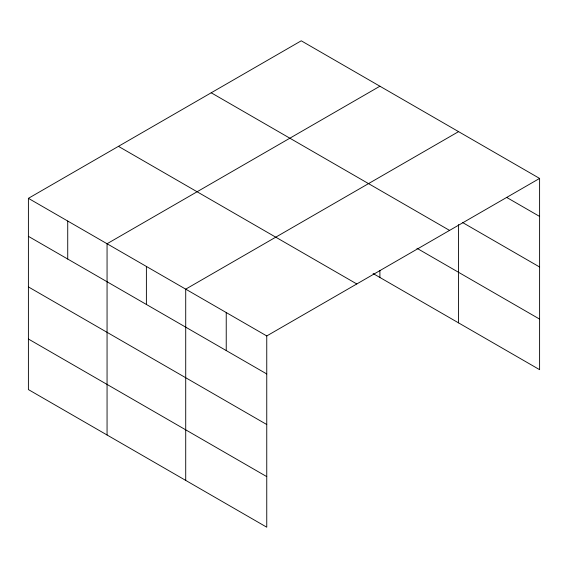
<?xml version="1.0" encoding="UTF-8"?>
<svg xmlns="http://www.w3.org/2000/svg" width="568" height="568" viewBox="0 0 568 568"><rect width="100%" height="100%" fill="white"/><g stroke="black" fill="none" stroke-linecap="round" stroke-linejoin="round"><path stroke-width="0.85" d="M28.4 198.331L266.754 335.944L266.754 527.196L28.4 389.577L28.4 198.331L301.246 40.804L539.6 178.423L539.6 369.669L373.091 273.535M379.9 86.222L107.061 243.743L107.061 434.989M458.561 131.634L185.715 289.155L185.715 480.407M266.754 335.944L539.6 178.423M506.727 197.451L539.6 216.429M462.38 222.415L539.6 266.995M211.204 92.79L449.565 230.402M416.962 248.294L539.6 319.102M118.435 146.345L356.796 283.964M28.4 236.338L266.754 373.957M28.4 286.911L266.754 424.523M28.4 339.011L266.754 476.623M458.561 224.623L458.561 322.88M379.9 270.368L379.9 277.468M226.234 312.549L226.234 350.562M146.388 266.449L146.388 304.462M67.727 221.037L67.727 259.043"/></g></svg>
